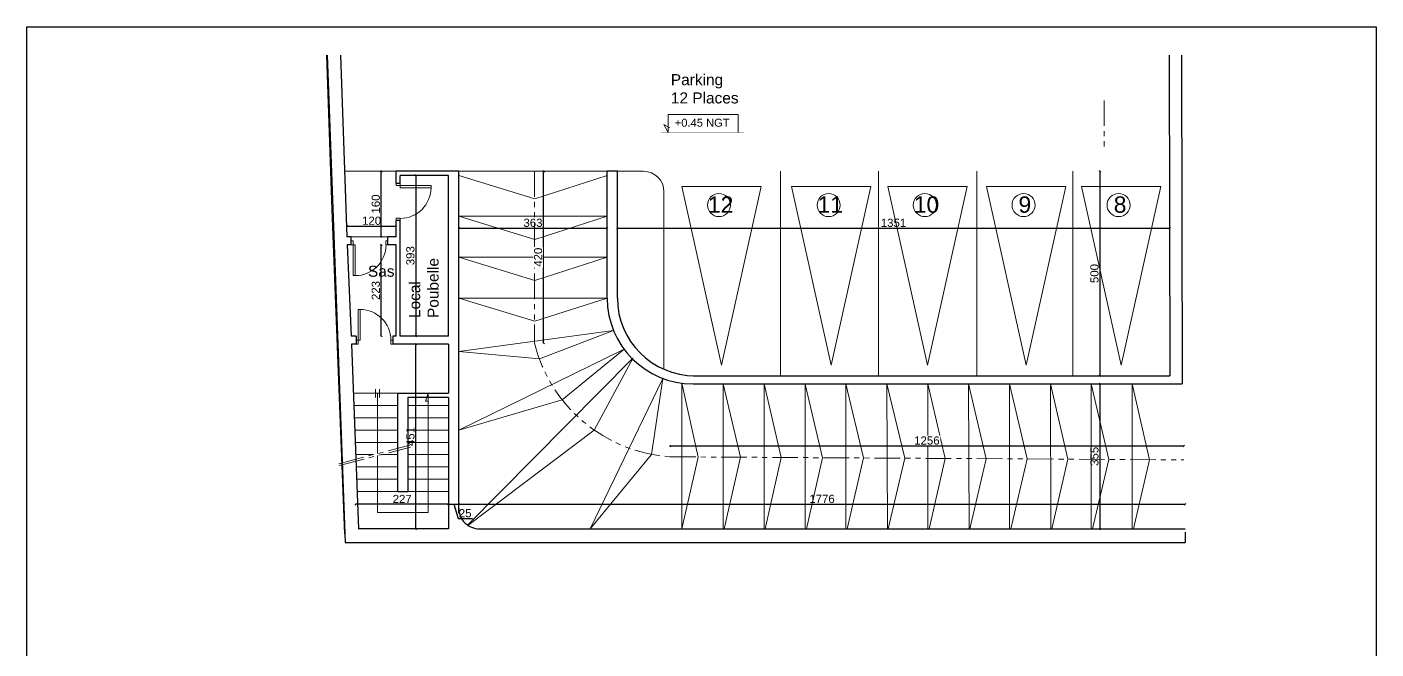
# Model space of a CAD drawing. Header units: millimetres. Extents: x 2804 to 3317, y 6834 to 7064.
# Drawn here: x 2933.82 to 2966.81, y 6856.22 to 6871.43 of the extents above; entities that cross this region are included whole.
import ezdxf

# ---------------------------------------------------------------- set-up
doc = ezdxf.new("R2010")
doc.units = ezdxf.units.MM
doc.header["$PDMODE"] = 1
doc.linetypes.add('PHANTOM2', pattern=[1.25, 0.625, -0.125, 0.125, -0.125, 0.125, -0.125])
for name, color, linetype, lineweight in [('cotation', 3, 'Continuous', 30), ('Murs', 11, 'Continuous', 40), ('PORT-FEN', 2, 'Continuous', 0), ('structure grt', 150, 'Continuous', 0), ('texte', 3, 'Continuous', 9), ('zin fin', 6, 'Continuous', 9), ('zin menuiserie', 150, 'Continuous', 5), ('Zin mur', 30, 'Continuous', 30)]:
    doc.layers.add(name, color=color, linetype=linetype, lineweight=lineweight)
doc.layers.add('zin texte', color=33, linetype='Continuous')
doc.styles.add('ARIAL', font='arial.ttf')
doc.styles.get("Standard").update_dxf_attribs({"font": 'arial.ttf'})
doc.dimstyles.new('cotation 100', dxfattribs={"dimtxt": 0.2, "dimasz": 0.04, "dimexe": 0, "dimexo": 0, "dimgap": 0.03, "dimtad": 1, "dimdec": 0, "dimlfac": 100, "dimdsep": 46, "dimtxsty": 'ARIAL', "dimblk": 'OBLIQUE', "dimcen": 0.09, "dimse1": 1, "dimse2": 1, "dimclrd": 256, "dimclre": 256, "dimclrt": 256, "dimadec": 3, "dimazin": 2, "dimtfac": 1, "dimtdec": 0, "dimtofl": 0, "dimtmove": 1, "dimatfit": 3, "dimfxl": 0, "dimtolj": 1, "dimtzin": 0, "dimlwd": -1, "dimlwe": -1, "dimarcsym": 0})

# ---------------------------------------------------------------- blocks, each defined once
blk = doc.blocks.new('P90')
at = {"ltscale": 0.005}
for p, q in [((-50, 752), (-100, 752)), ((-100, 752), (-100, 0)), ((-50, 0), (-50, 752)), ((-900, -100), (-900, 0)), ((-900, 0), (-850, 0)), ((-850, 0), (-850, -100)), ((-100, 0), (-50, 0)), ((-50, 0), (0, 0)), ((-50, -100), (-50, 0)), ((0, 0), (0, -100)), ((-850, -100), (-900, -100)), ((0, -100), (-50, -100))]:
    blk.add_line(p, q, dxfattribs=at)
blk.add_arc((-100, 0), 752, 90, 180, dxfattribs=at)
blk = doc.blocks.new('_Oblique')
at = {"color": 0, "linetype": 'ByBlock', "lineweight": -2}
blk.add_line((-0.5, -0.5), (0.5, 0.5), dxfattribs=at)
blk = doc.blocks.new('*D554')
at = {"layer": 'cotation', "transparency": 16777216}
blk.add_line((2960.058, 6867.901), (2960.058, 6862.901), dxfattribs=at)
at = {"layer": 'Defpoints', "color": 0, "transparency": 16777216}
for p in [(2961.42, 6867.901), (2960.058, 6862.901), (2961.321, 6862.901)]:
    blk.add_point(p, dxfattribs=at)
at = {"layer": 'cotation', "transparency": 16777216, "xscale": 0.04, "yscale": 0.04, "zscale": 0.04}
for p, rotation in [((2960.058, 6867.901), 90), ((2960.058, 6862.901), 270)]:
    blk.add_blockref('_Oblique', p, dxfattribs=dict(at, rotation=rotation))
at = {"layer": 'cotation', "transparency": 16777216, "insert": (2959.926, 6865.401), "char_height": 0.2, "attachment_point": 5, "rotation": 90, "style": 'ARIAL'}
blk.add_mtext('\\A1;500', dxfattribs=at)
blk = doc.blocks.new('*D555')
at = {"layer": 'cotation', "transparency": 16777216}
blk.add_line((2960.058, 6862.701), (2960.058, 6859.156), dxfattribs=at)
at = {"layer": 'Defpoints', "color": 0, "transparency": 16777216}
for p in [(2961.335, 6862.701), (2960.058, 6859.156), (2961.096, 6859.156)]:
    blk.add_point(p, dxfattribs=at)
at = {"layer": 'cotation', "transparency": 16777216, "xscale": 0.04, "yscale": 0.04, "zscale": 0.04}
for p, rotation in [((2960.058, 6862.701), 90), ((2960.058, 6859.156), 270)]:
    blk.add_blockref('_Oblique', p, dxfattribs=dict(at, rotation=rotation))
at = {"layer": 'cotation', "transparency": 16777216, "insert": (2959.926, 6860.929), "char_height": 0.2, "attachment_point": 5, "rotation": 90, "style": 'ARIAL'}
blk.add_mtext('\\A1;355', dxfattribs=at)
blk = doc.blocks.new('*D556')
at = {"layer": 'cotation', "transparency": 16777216}
blk.add_line((2944.131, 6859.756), (2941.859, 6859.756), dxfattribs=at)
at = {"layer": 'Defpoints', "color": 0, "transparency": 16777216}
for p in [(2944.131, 6861.07), (2941.859, 6860.984), (2941.859, 6859.756)]:
    blk.add_point(p, dxfattribs=at)
at = {"layer": 'cotation', "transparency": 16777216, "xscale": 0.04, "yscale": 0.04, "zscale": 0.04, "rotation": 180}
blk.add_blockref('_Oblique', (2941.859, 6859.756), dxfattribs=at)
at = {"layer": 'cotation', "transparency": 16777216, "xscale": 0.04, "yscale": 0.04, "zscale": 0.04}
blk.add_blockref('_Oblique', (2944.131, 6859.756), dxfattribs=at)
at = {"layer": 'cotation', "transparency": 16777216, "insert": (2942.995, 6859.887), "char_height": 0.2, "attachment_point": 5, "style": 'ARIAL'}
blk.add_mtext('\\A1;227', dxfattribs=at)
blk = doc.blocks.new('*D557')
at = {"layer": 'cotation', "transparency": 16777216}
blk.add_line((2943.328, 6859.156), (2943.328, 6863.671), dxfattribs=at)
at = {"layer": 'Defpoints', "color": 0, "transparency": 16777216}
for p in [(2943.328, 6863.671), (2944.112, 6863.671), (2944.112, 6859.156)]:
    blk.add_point(p, dxfattribs=at)
at = {"layer": 'cotation', "transparency": 16777216, "xscale": 0.04, "yscale": 0.04, "zscale": 0.04}
for p, rotation in [((2943.328, 6863.671), 90), ((2943.328, 6859.156), 270)]:
    blk.add_blockref('_Oblique', p, dxfattribs=dict(at, rotation=rotation))
at = {"layer": 'cotation', "transparency": 16777216, "insert": (2943.196, 6861.414), "char_height": 0.2, "attachment_point": 5, "rotation": 90, "style": 'ARIAL'}
blk.add_mtext('\\A1;451', dxfattribs=at)
blk = doc.blocks.new('*D559')
at = {"layer": 'cotation', "transparency": 16777216}
blk.add_line((2942.483, 6866.301), (2942.483, 6867.901), dxfattribs=at)
at = {"layer": 'Defpoints', "color": 0, "transparency": 16777216}
for p in [(2942.483, 6867.901), (2943.347, 6867.901), (2943.252, 6866.301)]:
    blk.add_point(p, dxfattribs=at)
at = {"layer": 'cotation', "transparency": 16777216, "xscale": 0.04, "yscale": 0.04, "zscale": 0.04}
for p, rotation in [((2942.483, 6867.901), 90), ((2942.483, 6866.301), 270)]:
    blk.add_blockref('_Oblique', p, dxfattribs=dict(at, rotation=rotation))
at = {"layer": 'cotation', "transparency": 16777216, "insert": (2942.35, 6867.101), "char_height": 0.2, "attachment_point": 5, "rotation": 90, "style": 'ARIAL'}
blk.add_mtext('\\A1;160', dxfattribs=at)
blk = doc.blocks.new('*D562')
at = {"layer": 'cotation', "transparency": 16777216}
blk.add_line((2948.258, 6866.508), (2961.764, 6866.508), dxfattribs=at)
at = {"layer": 'Defpoints', "color": 0, "transparency": 16777216}
for p in [(2961.764, 6866.508), (2948.258, 6866.093), (2961.764, 6866.263)]:
    blk.add_point(p, dxfattribs=at)
at = {"layer": 'cotation', "transparency": 16777216, "xscale": 0.04, "yscale": 0.04, "zscale": 0.04, "rotation": 180}
blk.add_blockref('_Oblique', (2948.258, 6866.508), dxfattribs=at)
at = {"layer": 'cotation', "transparency": 16777216, "xscale": 0.04, "yscale": 0.04, "zscale": 0.04}
blk.add_blockref('_Oblique', (2961.764, 6866.508), dxfattribs=at)
at = {"layer": 'cotation', "transparency": 16777216, "insert": (2955.011, 6866.64), "char_height": 0.2, "attachment_point": 5, "style": 'ARIAL'}
blk.add_mtext('\\A1;1351', dxfattribs=at)
blk = doc.blocks.new('*D558')
at = {"layer": 'cotation', "transparency": 16777216}
blk.add_line((2942.483, 6863.871), (2942.483, 6866.101), dxfattribs=at)
at = {"layer": 'Defpoints', "color": 0, "transparency": 16777216}
for p in [(2942.483, 6866.101), (2943.389, 6866.101), (2943.448, 6863.871)]:
    blk.add_point(p, dxfattribs=at)
at = {"layer": 'cotation', "transparency": 16777216, "xscale": 0.04, "yscale": 0.04, "zscale": 0.04}
for p, rotation in [((2942.483, 6866.101), 90), ((2942.483, 6863.871), 270)]:
    blk.add_blockref('_Oblique', p, dxfattribs=dict(at, rotation=rotation))
at = {"layer": 'cotation', "transparency": 16777216, "insert": (2942.35, 6864.986), "char_height": 0.2, "attachment_point": 5, "rotation": 90, "style": 'ARIAL'}
blk.add_mtext('\\A1;223', dxfattribs=at)
blk = doc.blocks.new('*D561')
at = {"layer": 'cotation', "transparency": 16777216}
blk.add_line((2944.381, 6866.508), (2948.008, 6866.508), dxfattribs=at)
at = {"layer": 'Defpoints', "color": 0, "transparency": 16777216}
for p in [(2948.008, 6866.508), (2944.381, 6866.113), (2948.008, 6866.098)]:
    blk.add_point(p, dxfattribs=at)
at = {"layer": 'cotation', "transparency": 16777216, "xscale": 0.04, "yscale": 0.04, "zscale": 0.04, "rotation": 180}
blk.add_blockref('_Oblique', (2944.381, 6866.508), dxfattribs=at)
at = {"layer": 'cotation', "transparency": 16777216, "xscale": 0.04, "yscale": 0.04, "zscale": 0.04}
blk.add_blockref('_Oblique', (2948.008, 6866.508), dxfattribs=at)
at = {"layer": 'cotation', "transparency": 16777216, "insert": (2946.194, 6866.64), "char_height": 0.2, "attachment_point": 5, "style": 'ARIAL'}
blk.add_mtext('\\A1;363', dxfattribs=at)
blk = doc.blocks.new('*D560')
at = {"layer": 'cotation', "transparency": 16777216}
blk.add_line((2941.646, 6866.559), (2942.848, 6866.559), dxfattribs=at)
at = {"layer": 'Defpoints', "color": 0, "transparency": 16777216}
for p in [(2942.848, 6866.559), (2941.646, 6866.101), (2942.848, 6866.301)]:
    blk.add_point(p, dxfattribs=at)
at = {"layer": 'cotation', "transparency": 16777216, "xscale": 0.04, "yscale": 0.04, "zscale": 0.04, "rotation": 180}
blk.add_blockref('_Oblique', (2941.646, 6866.559), dxfattribs=at)
at = {"layer": 'cotation', "transparency": 16777216, "xscale": 0.04, "yscale": 0.04, "zscale": 0.04}
blk.add_blockref('_Oblique', (2942.848, 6866.559), dxfattribs=at)
at = {"layer": 'cotation', "transparency": 16777216, "insert": (2942.247, 6866.691), "char_height": 0.2, "attachment_point": 5, "style": 'ARIAL'}
blk.add_mtext('\\A1;120', dxfattribs=at)
blk = doc.blocks.new('*D563')
at = {"layer": 'cotation', "transparency": 16777216}
blk.add_line((2943.328, 6867.801), (2943.328, 6863.871), dxfattribs=at)
at = {"layer": 'Defpoints', "color": 0, "transparency": 16777216}
for p in [(2944.13, 6867.801), (2943.328, 6863.871), (2944.13, 6863.871)]:
    blk.add_point(p, dxfattribs=at)
at = {"layer": 'cotation', "transparency": 16777216, "xscale": 0.04, "yscale": 0.04, "zscale": 0.04}
for p, rotation in [((2943.328, 6867.801), 90), ((2943.328, 6863.871), 270)]:
    blk.add_blockref('_Oblique', p, dxfattribs=dict(at, rotation=rotation))
at = {"layer": 'cotation', "transparency": 16777216, "insert": (2943.196, 6865.836), "char_height": 0.2, "attachment_point": 5, "rotation": 90, "style": 'ARIAL'}
blk.add_mtext('\\A1;393', dxfattribs=at)
blk = doc.blocks.new('*D565')
at = {"layer": 'cotation', "transparency": 16777216}
blk.add_line((2949.549, 6861.183), (2962.108, 6861.183), dxfattribs=at)
at = {"layer": 'Defpoints', "color": 0, "transparency": 16777216}
for p in [(2962.108, 6861.183), (2949.549, 6860.918), (2962.108, 6860.842)]:
    blk.add_point(p, dxfattribs=at)
at = {"layer": 'cotation', "transparency": 16777216, "xscale": 0.04, "yscale": 0.04, "zscale": 0.04, "rotation": 180}
blk.add_blockref('_Oblique', (2949.549, 6861.183), dxfattribs=at)
at = {"layer": 'cotation', "transparency": 16777216, "xscale": 0.04, "yscale": 0.04, "zscale": 0.04}
blk.add_blockref('_Oblique', (2962.108, 6861.183), dxfattribs=at)
at = {"layer": 'cotation', "transparency": 16777216, "insert": (2955.828, 6861.315), "char_height": 0.2, "attachment_point": 5, "style": 'ARIAL', "bg_fill": 3, "box_fill_scale": 1.1, "bg_fill_color": 256, "bg_fill_true_color": 13158600, "bg_fill_transparency": 0}
blk.add_mtext('\\A1;1256', dxfattribs=at)
blk = doc.blocks.new('*D566')
at = {"layer": 'cotation', "transparency": 16777216}
blk.add_line((2946.454, 6863.698), (2946.454, 6867.901), dxfattribs=at)
at = {"layer": 'Defpoints', "color": 0, "transparency": 16777216}
for p in [(2946.231, 6867.901), (2946.454, 6867.901), (2946.231, 6863.698)]:
    blk.add_point(p, dxfattribs=at)
at = {"layer": 'cotation', "transparency": 16777216, "xscale": 0.04, "yscale": 0.04, "zscale": 0.04}
for p, rotation in [((2946.454, 6867.901), 90), ((2946.454, 6863.698), 270)]:
    blk.add_blockref('_Oblique', p, dxfattribs=dict(at, rotation=rotation))
at = {"layer": 'cotation', "transparency": 16777216, "insert": (2946.321, 6865.8), "char_height": 0.2, "attachment_point": 5, "rotation": 90, "style": 'ARIAL', "bg_fill": 3, "box_fill_scale": 1.1, "bg_fill_color": 256, "bg_fill_true_color": 13158600, "bg_fill_transparency": 0}
blk.add_mtext('\\A1;420', dxfattribs=at)
blk = doc.blocks.new('*D567')
at = {"layer": 'cotation', "transparency": 16777216}
for p, q in [((2944.131, 6859.756), (2944.381, 6859.756)), ((2944.256, 6859.756), (2944.361, 6859.405)), ((2944.361, 6859.405), (2944.713, 6859.405))]:
    blk.add_line(p, q, dxfattribs=at)
at = {"layer": 'Defpoints', "color": 0, "transparency": 16777216}
for p in [(2944.131, 6861.07), (2944.381, 6860.174), (2944.381, 6859.756)]:
    blk.add_point(p, dxfattribs=at)
at = {"layer": 'cotation', "transparency": 16777216, "xscale": 0.04, "yscale": 0.04, "zscale": 0.04, "rotation": 180}
blk.add_blockref('_Oblique', (2944.131, 6859.756), dxfattribs=at)
at = {"layer": 'cotation', "transparency": 16777216, "xscale": 0.04, "yscale": 0.04, "zscale": 0.04}
blk.add_blockref('_Oblique', (2944.381, 6859.756), dxfattribs=at)
at = {"layer": 'cotation', "transparency": 16777216, "insert": (2944.537, 6859.537), "char_height": 0.2, "attachment_point": 5, "style": 'ARIAL'}
blk.add_mtext('\\A1;25', dxfattribs=at)
blk = doc.blocks.new('*D568')
at = {"layer": 'cotation', "transparency": 16777216}
blk.add_line((2944.381, 6859.756), (2962.144, 6859.756), dxfattribs=at)
at = {"layer": 'Defpoints', "color": 0, "transparency": 16777216}
for p in [(2944.381, 6860.174), (2962.144, 6859.756), (2962.144, 6859.156)]:
    blk.add_point(p, dxfattribs=at)
at = {"layer": 'cotation', "transparency": 16777216, "xscale": 0.04, "yscale": 0.04, "zscale": 0.04, "rotation": 180}
blk.add_blockref('_Oblique', (2944.381, 6859.756), dxfattribs=at)
at = {"layer": 'cotation', "transparency": 16777216, "xscale": 0.04, "yscale": 0.04, "zscale": 0.04}
blk.add_blockref('_Oblique', (2962.144, 6859.756), dxfattribs=at)
at = {"layer": 'cotation', "transparency": 16777216, "insert": (2953.263, 6859.888), "char_height": 0.2, "attachment_point": 5, "style": 'ARIAL'}
blk.add_mtext('\\A1;1776', dxfattribs=at)

msp = doc.modelspace()

# ---------------------------------------------------------------- linework, layer by layer
at = {"layer": 'Murs', "lineweight": 9, "flags": 128}
msp.add_lwpolyline([(2941.582, 6859.03), (2941.275, 6866.962), (2941.142, 6870.746)], dxfattribs=at)
at = {"layer": 'PORT-FEN'}
msp.add_lwpolyline([(2949.538, 6868.965), (2949.391, 6869.046), (2949.499, 6868.851), (2949.499, 6869.292), (2951.213, 6869.292), (2951.213, 6868.851)], dxfattribs=at)
at = {"layer": 'PORT-FEN', "const_width": 0.00566}
msp.add_lwpolyline([(2951.351, 6868.851), (2949.335, 6868.851)], dxfattribs=at)
at = {"layer": 'texte', "linetype": 'PHANTOM2', "lineweight": 9}
for p, q in [((2941.445, 6860.75), (2943.182, 6861.203)), ((2941.457, 6860.702), (2943.195, 6861.155))]:
    msp.add_line(p, q, dxfattribs=at)
at = {"layer": 'zin fin', "linetype": 'PHANTOM2'}
msp.add_line((2960.161, 6869.635), (2960.161, 6868.407), dxfattribs=at)
at = {"layer": 'zin fin'}
for p, q in [((2942.848, 6867.901), (2941.584, 6867.901)), ((2948.008, 6867.901), (2944.381, 6867.901)), ((2948.898, 6867.901), (2948.258, 6867.901)), ((2952.248, 6867.901), (2952.248, 6862.901)), ((2954.648, 6867.901), (2954.648, 6862.901)), ((2957.048, 6867.901), (2957.048, 6862.901)), ((2959.395, 6867.901), (2959.395, 6862.901)), ((2949.398, 6867.401), (2949.398, 6863.06)), ((2948.008, 6866.801), (2944.381, 6866.801)), ((2942.648, 6866.301), (2941.748, 6866.301)), ((2948.008, 6865.801), (2944.381, 6865.801)), ((2948.008, 6864.801), (2944.381, 6864.801)), ((2948.164, 6864.008), (2944.381, 6863.493)), ((2948.424, 6863.547), (2944.381, 6861.567)), ((2948.623, 6863.316), (2944.593, 6859.248)), ((2949.368, 6862.836), (2947.593, 6859.156)), ((2949.838, 6862.719), (2949.838, 6859.156)), ((2950.848, 6862.701), (2950.848, 6859.156)), ((2951.848, 6862.701), (2951.848, 6859.156)), ((2952.848, 6862.701), (2952.848, 6859.156)), ((2953.848, 6862.701), (2953.848, 6859.156)), ((2954.848, 6862.697), (2954.862, 6859.156)), ((2955.848, 6862.701), (2955.848, 6859.156)), ((2956.848, 6862.697), (2956.862, 6859.156)), ((2957.848, 6862.701), (2957.848, 6859.156)), ((2958.848, 6862.697), (2958.862, 6859.156)), ((2959.848, 6862.701), (2959.848, 6859.156)), ((2960.848, 6862.701), (2960.848, 6859.156)), ((2942.889, 6862.471), (2941.814, 6862.471)), ((2942.889, 6862.171), (2941.814, 6862.171)), ((2944.13, 6862.171), (2943.13, 6862.171)), ((2942.889, 6861.871), (2941.826, 6861.871)), ((2944.13, 6861.871), (2943.131, 6861.871)), ((2942.889, 6861.571), (2941.837, 6861.571)), ((2944.13, 6861.571), (2943.131, 6861.571)), ((2942.889, 6861.271), (2941.848, 6861.271)), ((2944.13, 6861.271), (2943.131, 6861.271)), ((2942.291, 6860.971), (2941.859, 6860.971)), ((2942.889, 6860.971), (2942.489, 6860.971)), ((2944.13, 6860.971), (2943.131, 6860.971)), ((2942.889, 6860.671), (2941.871, 6860.671)), ((2942.889, 6860.371), (2941.882, 6860.371)), ((2944.13, 6860.671), (2943.131, 6860.671)), ((2944.13, 6860.371), (2943.131, 6860.371)), ((2942.889, 6860.071), (2941.893, 6860.071)), ((2944.13, 6860.071), (2943.131, 6860.071))]:
    msp.add_line(p, q, dxfattribs=at)
for points in [[(2948.008, 6867.801), (2946.243, 6867.232), (2944.381, 6867.801)], [(2950.807, 6863.162), (2951.776, 6867.528), (2949.838, 6867.528), (2950.807, 6863.162)], [(2953.488, 6863.162), (2954.457, 6867.528), (2952.52, 6867.528), (2953.488, 6863.162)], [(2955.842, 6863.162), (2956.811, 6867.528), (2954.874, 6867.528), (2955.842, 6863.162)], [(2958.256, 6863.162), (2959.224, 6867.528), (2957.287, 6867.528), (2958.256, 6863.162)], [(2960.581, 6863.162), (2961.549, 6867.528), (2959.612, 6867.528), (2960.581, 6863.162)], [(2948.008, 6866.801), (2946.243, 6866.232), (2944.381, 6866.801)], [(2948.008, 6865.801), (2946.243, 6865.232), (2944.381, 6865.801)], [(2948.008, 6864.801), (2946.243, 6864.232), (2944.381, 6864.801)], [(2948.164, 6864.008), (2946.35, 6863.311), (2944.384, 6863.493)], [(2948.424, 6863.547), (2946.906, 6862.314), (2944.381, 6861.567)], [(2948.643, 6863.336), (2947.69, 6861.571), (2944.604, 6859.239)], [(2949.368, 6862.836), (2949.089, 6860.977), (2947.593, 6859.156)], [(2949.838, 6862.719), (2950.237, 6860.913), (2949.838, 6859.156)], [(2950.848, 6862.701), (2951.266, 6860.907), (2950.869, 6859.156)], [(2951.848, 6862.701), (2952.266, 6860.901), (2951.871, 6859.156)], [(2952.848, 6862.697), (2953.276, 6860.895), (2952.881, 6859.156)], [(2953.848, 6862.701), (2954.276, 6860.889), (2953.88, 6859.156)], [(2954.848, 6862.701), (2955.287, 6860.883), (2954.881, 6859.156)], [(2955.848, 6862.701), (2956.276, 6860.877), (2955.881, 6859.156)], [(2956.848, 6862.701), (2957.276, 6860.871), (2956.881, 6859.156)], [(2957.848, 6862.701), (2958.277, 6860.865), (2957.881, 6859.156)], [(2958.848, 6862.701), (2959.276, 6860.859), (2958.881, 6859.156)], [(2959.848, 6862.701), (2960.276, 6860.853), (2959.881, 6859.156)], [(2960.848, 6862.701), (2961.273, 6860.847), (2960.881, 6859.156)], [(2942.343, 6862.371), (2942.343, 6862.571)], [(2943.63, 6862.275), (2943.569, 6862.275), (2943.63, 6862.471), (2943.63, 6859.553), (2942.393, 6859.553), (2942.393, 6860.946)], [(2942.393, 6860.998), (2942.393, 6862.471)], [(2942.443, 6862.371), (2942.443, 6862.571)]]:
    msp.add_lwpolyline(points, dxfattribs=at)
at = {"layer": 'zin fin', "linetype": 'PHANTOM2'}
msp.add_lwpolyline([(2946.231, 6867.901), (2946.231, 6863.698, 0.326528), (2949.549, 6860.918), (2962.108, 6860.842)], format="xyb", dxfattribs=at)
at = {"layer": 'zin fin'}
for centre in [(2950.743, 6867.076), (2953.425, 6867.076), (2955.778, 6867.076), (2958.192, 6867.076), (2960.517, 6867.076)]:
    msp.add_circle(centre, 0.282, dxfattribs=at)
msp.add_arc((2948.898, 6867.401), 0.5, 0, 90, dxfattribs=at)
at = {"layer": 'Zin mur'}
for p, q in [((2941.163, 6870.746), (2941.602, 6858.821)), ((2941.486, 6870.746), (2941.639, 6866.301)), ((2961.751, 6870.746), (2961.773, 6862.901)), ((2962.051, 6870.746), (2962.073, 6862.701)), ((2944.381, 6867.901), (2942.848, 6867.901)), ((2942.848, 6867.601), (2942.848, 6867.901)), ((2944.13, 6867.801), (2942.948, 6867.801)), ((2942.948, 6867.601), (2942.948, 6867.801)), ((2944.13, 6863.871), (2944.13, 6867.801)), ((2948.258, 6867.901), (2948.008, 6867.901)), ((2942.948, 6867.601), (2942.848, 6867.601)), ((2942.948, 6866.701), (2942.848, 6866.701)), ((2942.848, 6866.301), (2942.848, 6866.701)), ((2942.948, 6863.871), (2942.948, 6866.701)), ((2944.381, 6866.801), (2944.381, 6866.801)), ((2941.748, 6866.301), (2941.639, 6866.301)), ((2941.646, 6866.101), (2941.748, 6863.871)), ((2941.748, 6866.101), (2941.646, 6866.101)), ((2941.748, 6866.101), (2941.748, 6866.301)), ((2942.848, 6866.301), (2942.648, 6866.301)), ((2942.648, 6866.101), (2942.648, 6866.301)), ((2942.848, 6866.101), (2942.648, 6866.101)), ((2942.848, 6863.871), (2942.848, 6866.101)), ((2941.866, 6863.871), (2941.748, 6863.871)), ((2941.866, 6863.671), (2941.758, 6863.671)), ((2941.758, 6863.671), (2941.928, 6859.156)), ((2941.866, 6863.871), (2941.866, 6863.671)), ((2942.766, 6863.871), (2942.766, 6863.671)), ((2942.848, 6863.871), (2942.766, 6863.871)), ((2944.13, 6863.671), (2942.766, 6863.671)), ((2944.13, 6863.871), (2942.948, 6863.871)), ((2944.13, 6863.671), (2944.13, 6862.471)), ((2950.108, 6862.901), (2961.773, 6862.901)), ((2950.108, 6862.701), (2962.073, 6862.701)), ((2942.889, 6860.071), (2942.889, 6862.471)), ((2942.889, 6862.471), (2944.13, 6862.471)), ((2944.13, 6862.371), (2943.13, 6862.371)), ((2943.13, 6862.371), (2943.131, 6860.071)), ((2944.13, 6862.371), (2944.131, 6859.156)), ((2942.889, 6860.071), (2943.13, 6860.071)), ((2944.131, 6859.156), (2941.928, 6859.156)), ((2944.883, 6859.156), (2962.146, 6859.156)), ((2962.146, 6859.075), (2962.147, 6858.825)), ((2941.602, 6858.821), (2962.147, 6858.825))]:
    msp.add_line(p, q, dxfattribs=at)
at = {"layer": 'Zin mur', "ltscale": 0.02}
for p, q in [((2944.381, 6859.536), (2944.381, 6867.901)), ((2948.008, 6864.801), (2948.008, 6867.901)), ((2948.258, 6864.801), (2948.258, 6867.901))]:
    msp.add_line(p, q, dxfattribs=at)
at = {"layer": 'Zin mur'}
for centre, radius in [((2950.108, 6864.801), 2.1), ((2950.158, 6864.801), 1.9)]:
    msp.add_arc(centre, radius, 180, 270, dxfattribs=at)
at = {"layer": 'Zin mur', "ltscale": 0.02}
msp.add_arc((2944.881, 6859.656), 0.5, 180, 270.2477, dxfattribs=at)

# ---------------------------------------------------------------- block references
at = {"layer": 'zin menuiserie', "yscale": 0.001, "zscale": 0.001}
for p, xscale, rotation in [((2942.948, 6867.601), -0.001, 270), ((2941.748, 6866.101), 0.001, 180)]:
    msp.add_blockref('P90', p, dxfattribs=dict(at, xscale=xscale, rotation=rotation))
at = {"layer": 'zin menuiserie', "xscale": -0.001, "yscale": 0.001, "zscale": 0.001}
msp.add_blockref('P90', (2941.866, 6863.771), dxfattribs=at)

# ---------------------------------------------------------------- texts
at = {"layer": 'structure grt', "ltscale": 0.5, "insert": (2949.662, 6869.187), "char_height": 0.195, "width": 13.74632, "attachment_point": 1}
msp.add_mtext('{\\C1;+0.45 NGT}', dxfattribs=at)
at = {"layer": 'zin fin', "char_height": 0.4, "attachment_point": 1}
for s, insert in [('12', (2950.473, 6867.288)), ('10', (2955.508, 6867.288)), ('9', (2958.068, 6867.288)), ('8', (2960.397, 6867.288)), ('11', (2953.154, 6867.288))]:
    msp.add_mtext_dynamic_manual_height_columns(s, width=1.39188, gutter_width=12.5, heights=[0], dxfattribs=dict(at, insert=insert))
at = {"layer": 'zin texte', "char_height": 0.27, "attachment_point": 1}
for s, insert in [('Parking', (2949.566, 6870.278)), ('12 Places', (2949.566, 6869.831)), ('Sas', (2942.157, 6865.592))]:
    msp.add_mtext_dynamic_manual_height_columns(s, width=34.10317, gutter_width=12.5, heights=[0], dxfattribs=dict(at, insert=insert))
at = {"layer": 'zin texte', "insert": (2943.165, 6864.313), "char_height": 0.27, "attachment_point": 1, "rotation": 90}
msp.add_mtext_dynamic_manual_height_columns('Local \\PPoubelle', width=34.10317, gutter_width=12.5, heights=[0], dxfattribs=at)

# ---------------------------------------------------------------- dimensions: what is measured, and where the dimension line sits
at = {"layer": 'cotation'}
for base, p1, p2, picture, middle in [((2942.483, 6867.901), (2943.252, 6866.301), (2943.347, 6867.901), '*D559', (2942.35, 6867.101)), ((2943.328, 6863.871), (2944.13, 6867.801), (2944.13, 6863.871), '*D563', (2943.196, 6865.836)), ((2960.058, 6862.901), (2961.42, 6867.901), (2961.321, 6862.901), '*D554', (2959.926, 6865.401)), ((2942.483, 6866.101), (2943.448, 6863.871), (2943.389, 6866.101), '*D558', (2942.35, 6864.986)), ((2943.3281, 6863.671), (2944.1123, 6859.1561), (2944.1123, 6863.671), '*D557', (2943.196, 6861.4136)), ((2960.0579, 6859.156), (2961.3353, 6862.7011), (2961.0965, 6859.156), '*D555', (2959.9257, 6860.9286))]:
    dim = msp.add_linear_dim(base=base, p1=p1, p2=p2, angle=90, dimstyle='cotation 100', dxfattribs=at)
    dim.commit()
    dim.dimension.update_dxf_attribs({"geometry": picture, "text_midpoint": middle})
for base, p1, p2, picture, middle in [((2942.848, 6866.559), (2941.646, 6866.101), (2942.848, 6866.301), '*D560', (2942.247, 6866.691)), ((2948.008, 6866.508), (2944.381, 6866.113), (2948.008, 6866.098), '*D561', (2946.194, 6866.64)), ((2961.764, 6866.508), (2948.258, 6866.093), (2961.764, 6866.263), '*D562', (2955.011, 6866.64)), ((2941.859, 6859.756), (2944.131, 6861.07), (2941.859, 6860.984), '*D556', (2942.995, 6859.887)), ((2944.381, 6859.756), (2944.131, 6861.07), (2944.381, 6860.174), '*D567', (2944.391, 6859.537)), ((2962.144, 6859.756), (2944.381, 6860.174), (2962.144, 6859.156), '*D568', (2953.263, 6859.888))]:
    dim = msp.add_linear_dim(base=base, p1=p1, p2=p2, dimstyle='cotation 100', dxfattribs=at)
    dim.commit()
    dim.dimension.update_dxf_attribs({"geometry": picture, "text_midpoint": middle})

# ---------------------------------------------------------------- next in the draw order: dimensions: what is measured, and where the dimension line sits
dim = msp.add_linear_dim(base=(2946.454, 6867.901), p1=(2946.231, 6863.698), p2=(2946.231, 6867.901), angle=90, dimstyle='cotation 100', override={"dimtfill": 1, "dimarcsym": 2}, dxfattribs=at)
dim.commit()
dim.dimension.update_dxf_attribs({"geometry": '*D566', "text_midpoint": (2946.321, 6865.8)})
dim = msp.add_linear_dim(base=(2962.108, 6861.183), p1=(2949.549, 6860.918), p2=(2962.108, 6860.842), dimstyle='cotation 100', override={"dimtfill": 1, "dimarcsym": 2}, dxfattribs=at)
dim.commit()
dim.dimension.update_dxf_attribs({"geometry": '*D565', "text_midpoint": (2955.828, 6861.315)})

# ---------------------------------------------------------------- next in the draw order: linework, layer by layer
msp.add_lwpolyline([(2933.819, 6871.431), (2966.812, 6871.431), (2966.812, 6848.213), (2933.819, 6848.213)], close=True, dxfattribs=at)

doc.saveas('drawing.dxf')
